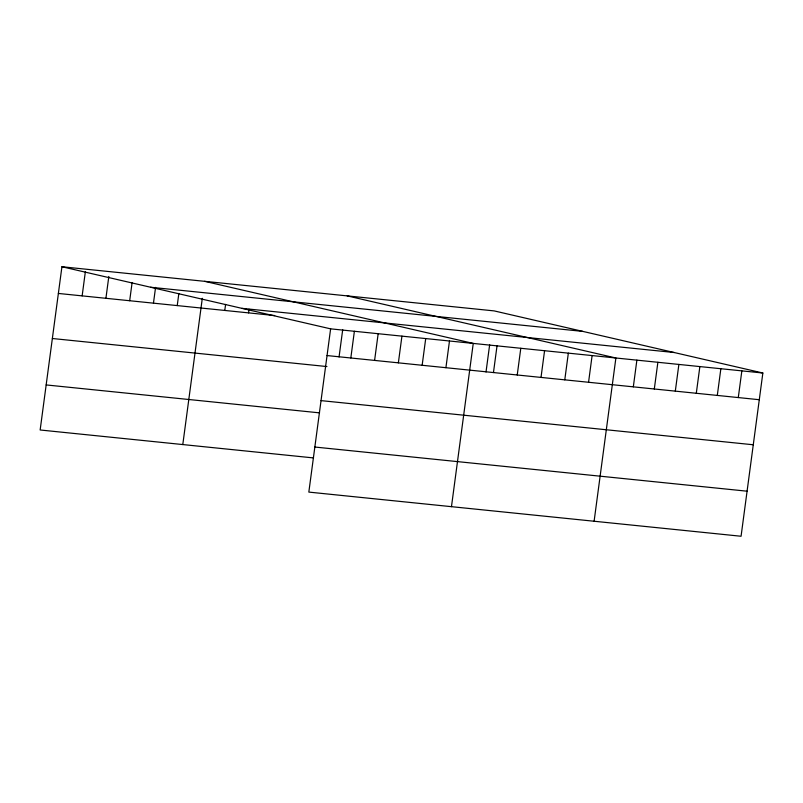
<?xml version="1.0" encoding="UTF-8"?>
<svg xmlns="http://www.w3.org/2000/svg" width="803" height="803" viewBox="0 0 803 803"><rect width="100%" height="100%" fill="white"/><g stroke="black" fill="none" stroke-linecap="round" stroke-linejoin="round"><path stroke-width="1.2" d="M61.931 266.747L330.615 328.849L308.834 492.098L741.069 536.253L762.85 373.014L494.166 310.902L61.931 266.747L40.15 429.986L313.541 457.921M82.147 295.875L85.379 271.595M105.916 298.304L108.827 276.453M129.684 300.734L132.114 282.526M153.463 303.163L155.571 287.384M177.232 305.592L178.858 293.446M182.793 444.561L202.306 298.304M224.78 310.45L225.593 304.377M248.549 312.869L249.04 309.235M339.057 356.974L342.7 329.702M350.821 357.977L354.384 331.278M374.599 360.406L378.163 333.707M398.368 362.836L401.932 336.136M422.147 365.265L425.71 338.565M445.916 367.694L449.479 340.994M451.467 506.673L473.248 343.423L204.574 281.311M486.016 371.99L489.659 344.718M493.464 372.552L497.027 345.852M517.232 374.981L520.796 348.281M541.011 377.41L544.575 350.71M564.78 379.839L568.343 353.139M588.559 382.268L592.112 355.568M594.11 521.247L615.891 357.997L347.207 295.885M633.326 386.845L636.879 360.145M654.315 388.983L657.878 362.283M675.313 391.131L678.876 364.432M696.301 393.279L699.865 366.58M717.3 395.417L720.863 368.718M738.288 397.565L741.852 370.866M150.593 287.243L582.837 331.398M241.944 308.352L674.189 352.517M58.368 293.446L274.706 315.549M330.615 328.849L762.85 373.014M327.052 355.558L759.287 399.713M52.356 338.505L326.931 366.559M321.039 400.617L753.274 444.772M46.162 384.928L319.554 412.862M314.846 447.04L747.081 491.195"/></g></svg>
